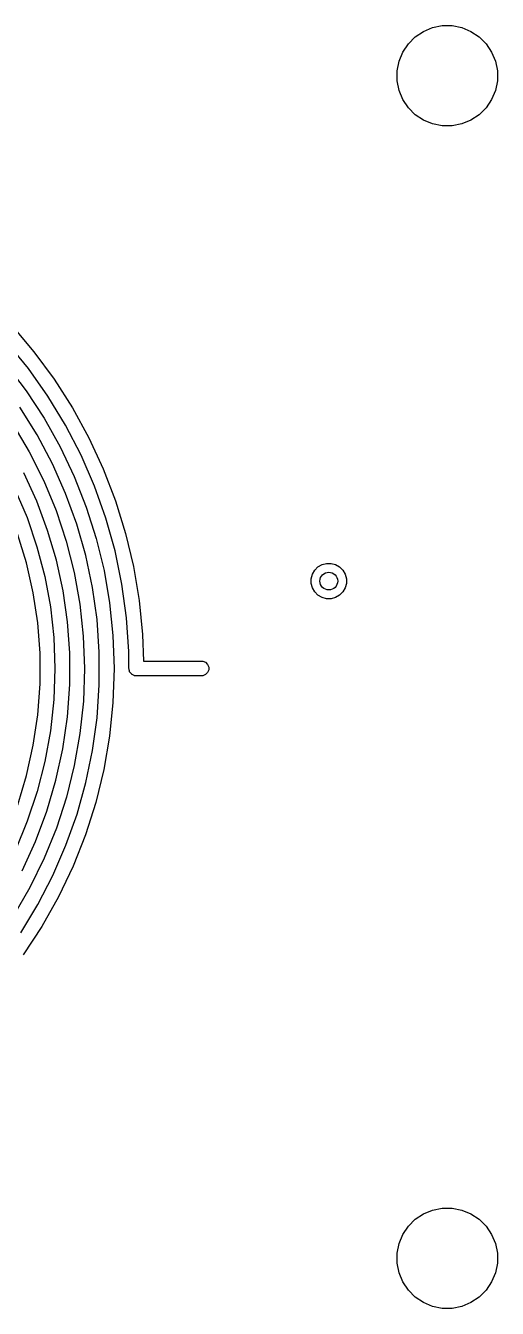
# Model space of a CAD drawing. Extents: x 25 to 275, y -107 to -24.
# Drawn here: x 131.88 to 139.85, y -45.8 to -24.15 of the extents above; entities that cross this region are included whole.
import ezdxf

# ---------------------------------------------------------------- set-up
doc = ezdxf.new("R2010")
doc.units = 0
doc.layers.add('BLACK', color=7, linetype='CONTINUOUS')

msp = doc.modelspace()

# ---------------------------------------------------------------- linework, layer by layer
at = {"layer": 'BLACK', "linetype": 'CONTINUOUS'}
for p, q in [((138.599313, -24.250367), (138.753258, -24.186601)), ((138.753258, -24.186601), (138.916685, -24.154093)), ((138.916685, -24.154093), (139.083315, -24.154093)), ((139.083315, -24.154093), (139.246742, -24.186601)), ((139.246742, -24.186601), (139.400687, -24.250367)), ((138.342941, -24.460766), (138.460766, -24.342941)), ((138.460766, -24.342941), (138.599313, -24.250367)), ((139.400687, -24.250367), (139.539234, -24.342941)), ((139.539234, -24.342941), (139.657059, -24.460766)), ((138.186601, -24.753258), (138.250367, -24.599313)), ((138.250367, -24.599313), (138.342941, -24.460766)), ((139.657059, -24.460766), (139.749633, -24.599313)), ((139.749633, -24.599313), (139.813399, -24.753258)), ((138.154093, -24.916685), (138.186601, -24.753258)), ((139.813399, -24.753258), (139.845907, -24.916685)), ((138.154093, -25.083315), (138.154093, -24.916685)), ((138.186601, -25.246742), (138.154093, -25.083315)), ((139.845907, -25.083315), (139.813399, -25.246742)), ((139.845907, -24.916685), (139.845907, -25.083315)), ((138.250367, -25.400687), (138.186601, -25.246742)), ((139.813399, -25.246742), (139.749633, -25.400687)), ((138.342941, -25.539234), (138.250367, -25.400687)), ((139.749633, -25.400687), (139.657059, -25.539234)), ((138.460766, -25.657059), (138.342941, -25.539234)), ((138.599313, -25.749633), (138.460766, -25.657059)), ((138.753258, -25.813399), (138.599313, -25.749633)), ((139.400687, -25.749633), (139.246742, -25.813399)), ((139.539234, -25.657059), (139.400687, -25.749633)), ((139.657059, -25.539234), (139.539234, -25.657059)), ((138.916685, -25.845907), (138.753258, -25.813399)), ((139.083315, -25.845907), (138.916685, -25.845907)), ((139.246742, -25.813399), (139.083315, -25.845907)), ((131.646749, -29.214482), (132.018895, -29.654657)), ((131.927135, -29.936569), (131.566028, -29.492709)), ((132.018895, -29.654657), (132.360808, -30.118706)), ((131.552654, -29.87241), (131.88788, -30.314472)), ((132.25711, -30.404036), (131.927135, -29.936569)), ((132.360808, -30.118706), (132.670964, -30.604556)), ((131.88788, -30.314472), (132.192158, -30.77838)), ((132.554414, -30.892933), (132.25711, -30.404036)), ((132.074107, -31.0601), (131.78265, -30.593672)), ((132.670964, -30.604556), (132.947975, -31.110038)), ((131.664558, -30.877614), (131.942302, -31.345726)), ((132.192158, -30.77838), (132.464067, -31.261972)), ((132.817662, -31.400978), (132.554414, -30.892933)), ((132.332317, -31.545723), (132.074107, -31.0601)), ((132.947975, -31.110038), (133.190605, -31.632893)), ((131.942302, -31.345726), (132.185944, -31.832461)), ((132.464067, -31.261972), (132.702342, -31.762991)), ((132.556023, -32.048175), (132.332317, -31.545723)), ((133.045626, -31.925804), (132.817662, -31.400978)), ((132.067956, -32.17591), (131.849116, -31.696718)), ((132.702342, -31.762991), (132.90587, -32.279103)), ((133.190605, -31.632893), (133.397771, -32.170786)), ((131.701319, -31.975746), (131.904865, -32.45473)), ((132.185944, -31.832461), (132.394242, -32.335336)), ((133.237244, -32.464963), (133.045626, -31.925804)), ((132.252053, -32.669493), (132.067956, -32.17591)), ((132.744135, -32.565008), (132.556023, -32.048175)), ((133.397771, -32.170786), (133.568547, -32.721315)), ((131.904865, -32.45473), (132.072904, -32.947294)), ((132.394242, -32.335336), (132.566134, -32.851789)), ((132.90587, -32.279103), (133.073703, -32.807901)), ((132.400469, -33.174952), (132.252053, -32.669493)), ((132.895736, -33.093704), (132.744135, -32.565008)), ((133.39162, -33.015941), (133.237244, -32.464963)), ((131.895387, -33.219374), (131.743739, -32.727742)), ((132.566134, -32.851789), (132.700745, -33.37919)), ((133.073703, -32.807901), (133.205058, -33.34692)), ((133.568547, -32.721315), (133.70217, -33.282021)), ((132.072904, -32.947294), (132.204541, -33.45081)), ((133.010088, -33.631687), (132.895736, -33.093704)), ((133.508037, -33.576171), (133.39162, -33.015941)), ((132.009872, -33.720963), (131.895387, -33.219374)), ((132.512447, -33.68971), (132.400469, -33.174952)), ((133.70217, -33.282021), (133.798043, -33.8504)), ((136.761994, -33.342372), (136.817372, -33.286994)), ((136.817372, -33.286994), (136.885195, -33.247836)), ((136.885195, -33.247836), (136.960842, -33.227567)), ((136.960842, -33.227567), (137.039158, -33.227567)), ((137.039158, -33.227567), (137.114805, -33.247836)), ((137.114805, -33.247836), (137.182628, -33.286994)), ((137.182628, -33.286994), (137.238006, -33.342372)), ((132.204541, -33.45081), (132.299071, -33.962592)), ((132.700745, -33.37919), (132.797388, -33.914849)), ((133.205058, -33.34692), (133.299323, -33.893646)), ((136.702567, -33.485842), (136.722836, -33.410195)), ((136.702567, -33.564158), (136.702567, -33.485842)), ((136.722836, -33.410195), (136.761994, -33.342372)), ((137.238006, -33.342372), (137.277164, -33.410195)), ((137.277164, -33.410195), (137.297433, -33.485842)), ((137.297433, -33.485842), (137.297433, -33.564158)), ((132.086552, -34.229706), (132.009872, -33.720963)), ((132.587419, -34.211146), (132.512447, -33.68971)), ((133.086634, -34.176337), (133.010088, -33.631687)), ((133.585952, -34.143038), (133.508037, -33.576171)), ((136.722836, -33.639805), (136.702567, -33.564158)), ((136.761994, -33.707628), (136.722836, -33.639805)), ((136.817372, -33.763006), (136.761994, -33.707628)), ((137.238006, -33.707628), (137.182628, -33.763006)), ((137.277164, -33.639805), (137.238006, -33.707628)), ((137.297433, -33.564158), (137.277164, -33.639805)), ((132.299071, -33.962592), (132.355993, -34.479908)), ((132.797388, -33.914849), (132.855572, -34.456039)), ((133.299323, -33.893646), (133.356059, -34.44553)), ((133.798043, -33.8504), (133.855739, -34.423914)), ((136.885195, -33.802164), (136.817372, -33.763006)), ((136.960842, -33.822433), (136.885195, -33.802164)), ((137.039158, -33.822433), (136.960842, -33.822433)), ((137.114805, -33.802164), (137.039158, -33.822433)), ((137.182628, -33.763006), (137.114805, -33.802164)), ((133.125, -34.724999), (133.086634, -34.176337)), ((133.625, -34.713901), (133.585952, -34.143038)), ((132.125, -34.742756), (132.086552, -34.229706)), ((132.625, -34.736601), (132.587419, -34.211146)), ((132.355993, -34.479908), (132.375, -35)), ((132.855572, -34.456039), (132.875, -35)), ((133.356059, -34.44553), (133.375, -35)), ((133.855739, -34.423914), (133.870821, -34.875)), ((132.125, -35), (132.125, -34.742756)), ((132.625, -35), (132.625, -34.736601)), ((133.125, -35), (133.125, -34.724999)), ((133.625, -35), (133.625, -34.713901)), ((132.125, -35.260393), (132.125, -35)), ((132.375, -35), (132.356209, -35.526126)), ((132.625, -35.272328), (132.625, -35)), ((132.875, -35), (132.855817, -35.549332)), ((133.125, -35.277558), (133.125, -35)), ((133.375, -35), (133.355476, -35.57153)), ((133.627402, -35.010523), (133.625, -35)), ((133.627402, -35.024386), (133.627402, -35.010523)), ((133.634449, -35.041401), (133.627402, -35.024386)), ((133.637379, -35.054235), (133.634449, -35.041401)), ((133.642344, -35.060461), (133.637379, -35.054235)), ((133.870821, -34.875), (134.85, -34.875)), ((134.85, -34.875), (134.874386, -34.877402)), ((134.874386, -34.877402), (134.919446, -34.896066)), ((134.919446, -34.896066), (134.953934, -34.930554)), ((134.953934, -34.930554), (134.972598, -34.975614)), ((134.972598, -35.024386), (134.953934, -35.069446)), ((134.972598, -34.975614), (134.972598, -35.024386)), ((132.086985, -35.77979), (132.125, -35.260393)), ((132.586145, -35.815595), (132.625, -35.272328)), ((133.646066, -35.069446), (133.642344, -35.060461)), ((133.663066, -35.086446), (133.646066, -35.069446)), ((133.672064, -35.097729), (133.663066, -35.086446)), ((133.676471, -35.099851), (133.672064, -35.097729)), ((133.680554, -35.103934), (133.676471, -35.099851)), ((133.711968, -35.116945), (133.680554, -35.103934)), ((133.722185, -35.121866), (133.711968, -35.116945)), ((133.723847, -35.121866), (133.722185, -35.121866)), ((133.725614, -35.122598), (133.723847, -35.121866)), ((133.75, -35.125), (133.725614, -35.122598)), ((134.85, -35.125), (133.75, -35.125)), ((134.874386, -35.122598), (134.85, -35.125)), ((134.919446, -35.103934), (134.874386, -35.122598)), ((134.953934, -35.069446), (134.919446, -35.103934)), ((133.087117, -35.831381), (133.125, -35.277558)), ((132.356209, -35.526126), (132.299933, -36.049572)), ((132.855817, -35.549332), (132.798361, -36.095988)), ((133.355476, -35.57153), (133.296995, -36.140396)), ((132.011158, -36.295027), (132.086985, -35.77979)), ((132.508633, -36.354706), (132.586145, -35.815595)), ((133.011529, -36.381327), (133.087117, -35.831381)), ((132.299933, -36.049572), (132.206458, -36.567669)), ((132.798361, -36.095988), (132.702912, -36.637305)), ((133.296995, -36.140396), (133.199829, -36.703944)), ((131.897924, -36.803354), (132.011158, -36.295027)), ((132.392858, -36.886914), (132.508633, -36.354706)), ((132.206458, -36.567669), (132.076261, -37.077778)), ((132.898587, -36.924833), (133.011529, -36.381327)), ((132.702912, -36.637305), (132.569936, -37.170644)), ((133.199829, -36.703944), (133.064432, -37.259548)), ((131.747886, -37.302059), (131.897924, -36.803354)), ((132.239411, -37.409507), (132.392858, -36.886914)), ((132.748818, -37.459364), (132.898587, -36.924833)), ((132.076261, -37.077778), (131.910004, -37.577298)), ((132.569936, -37.170644), (132.400079, -37.693409)), ((132.049073, -37.919822), (132.239411, -37.409507)), ((133.064432, -37.259548), (132.891435, -37.804617)), ((131.910004, -37.577298), (131.708536, -38.063686)), ((132.562921, -37.982429), (132.748818, -37.459364)), ((132.400079, -37.693409), (132.19417, -38.203051)), ((132.891435, -37.804617), (132.681645, -38.336609)), ((131.822815, -38.415258), (132.049073, -37.919822)), ((132.341762, -38.491588), (132.562921, -37.982429)), ((132.19417, -38.203051), (131.953212, -38.697089)), ((132.086372, -38.984468), (132.341762, -38.491588)), ((132.681645, -38.336609), (132.436039, -38.853045)), ((131.953212, -38.697089), (131.678379, -39.173114)), ((132.436039, -38.853045), (132.155763, -39.351516)), ((131.797942, -39.458771), (132.086372, -38.984468)), ((132.155763, -39.351516), (131.842123, -39.829698)), ((138.599313, -44.200367), (138.753258, -44.136601)), ((138.753258, -44.136601), (138.916685, -44.104093)), ((138.916685, -44.104093), (139.083315, -44.104093)), ((139.083315, -44.104093), (139.246742, -44.136601)), ((139.246742, -44.136601), (139.400687, -44.200367)), ((138.342941, -44.410766), (138.460766, -44.292941)), ((138.460766, -44.292941), (138.599313, -44.200367)), ((139.400687, -44.200367), (139.539234, -44.292941)), ((139.539234, -44.292941), (139.657059, -44.410766)), ((138.186601, -44.703258), (138.250367, -44.549313)), ((138.250367, -44.549313), (138.342941, -44.410766)), ((139.657059, -44.410766), (139.749633, -44.549313)), ((139.749633, -44.549313), (139.813399, -44.703258)), ((138.154093, -44.866685), (138.186601, -44.703258)), ((139.813399, -44.703258), (139.845907, -44.866685)), ((138.154093, -45.033315), (138.154093, -44.866685)), ((139.845907, -44.866685), (139.845907, -45.033315)), ((138.186601, -45.196742), (138.154093, -45.033315)), ((138.250367, -45.350687), (138.186601, -45.196742)), ((139.813399, -45.196742), (139.749633, -45.350687)), ((139.845907, -45.033315), (139.813399, -45.196742)), ((138.342941, -45.489234), (138.250367, -45.350687)), ((139.749633, -45.350687), (139.657059, -45.489234)), ((138.460766, -45.607059), (138.342941, -45.489234)), ((138.599313, -45.699633), (138.460766, -45.607059)), ((139.539234, -45.607059), (139.400687, -45.699633)), ((139.657059, -45.489234), (139.539234, -45.607059)), ((138.753258, -45.763399), (138.599313, -45.699633)), ((138.916685, -45.795907), (138.753258, -45.763399)), ((139.083315, -45.795907), (138.916685, -45.795907)), ((139.246742, -45.763399), (139.083315, -45.795907)), ((139.400687, -45.699633), (139.246742, -45.763399))]:
    msp.add_line(p, q, dxfattribs=at)
at = {"layer": 'BLACK'}
msp.add_circle((137, -33.525), 0.15, dxfattribs=at)

doc.saveas('drawing.dxf')
